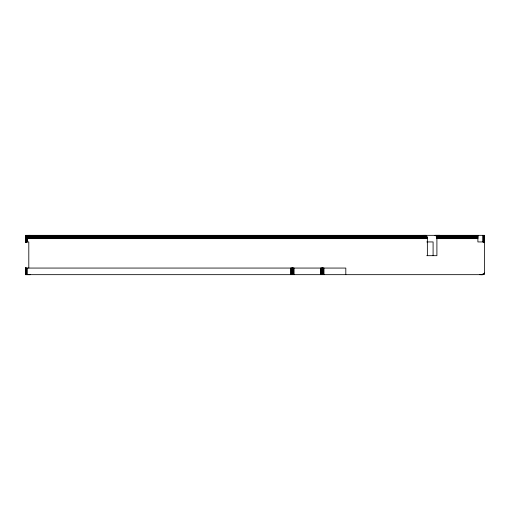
<?xml version="1.0" encoding="UTF-8"?>
<svg xmlns="http://www.w3.org/2000/svg" width="510" height="510" viewBox="0 0 510 510"><rect width="100%" height="100%" fill="white"/><g stroke="black" fill="none" stroke-linecap="round" stroke-linejoin="round"><path stroke-width="0.76" d="M25.761 271.881L25.666 268.062L25.5 274.227M28.802 268.062L28.802 241.938L25.5 241.938L25.5 235.773L426.156 235.55L427.354 238.17L427.374 255.682M26.195 237.239L26.654 237.928L26.437 241.938L26.195 237.239L422.643 237.258L427.087 236.889L30.23 236.844L25.984 236.908L26.125 241.938L25.984 236.908L25.538 236.009L30.23 235.856L426.577 235.945L25.538 236.009L25.538 241.938L25.647 236.289L30.23 236.136M30.23 236.468L25.647 236.289L25.666 241.938L25.793 236.589L30.23 236.468L426.94 236.532L422.643 236.844L422.643 235.365L425.467 235.333L426.156 235.55L25.5 235.441L30.211 235.333M26.902 238.278L27.151 241.938L26.902 238.278L26.781 241.938L26.654 237.928L30.23 237.705L427.297 237.717L422.643 238.164L26.902 238.278L26.654 237.928L30.23 238.164L30.23 237.258L34.967 236.844M482.849 235.333L482.849 241.938L484.137 242.556L484.5 243.589L484.5 273.016L484.015 274.182L482.849 274.667L25.5 274.667L25.5 268.062L345.812 268.062L345.812 274.667M484.462 273.385L483.219 274.629L479.763 274.635C481.23 274.654 484.379 275.362 484.5 273.016M25.793 273.411L25.647 273.711L25.538 268.062L25.538 273.991L25.5 268.062M30.23 238.164L27.151 238.635L427.374 238.635M422.643 237.705L427.208 237.29L422.643 237.258M26.437 241.938L26.418 237.583L30.23 237.258L25.984 236.908L25.863 241.938L25.793 236.589L30.23 236.844L30.23 235.467L25.5 235.582L30.23 235.626M422.643 236.468L426.768 236.213L422.643 236.136M482.6 274.246L484.015 274.182L482.6 274.17M422.643 235.856L426.373 235.722L422.643 235.626M477.895 235.626L435.903 235.722L434.998 235.333M439.767 235.856L435.903 235.722L477.895 235.856M439.767 236.136L436.107 235.945L477.895 236.136M477.895 235.467L435.687 235.55L439.767 235.626M439.767 236.468L436.299 236.213L477.895 236.468M477.895 236.844L436.471 236.532L436.738 237.29L439.767 237.258L439.767 235.365L435.464 235.429L439.767 235.467M439.767 236.844L436.617 236.889L439.767 237.258L477.895 237.258M422.643 235.467L425.697 235.352M439.767 235.333L435.234 235.352L439.767 235.365M439.767 237.705L436.834 237.717L436.738 237.29L439.767 237.705L477.895 237.705M439.767 238.164L436.834 237.717L436.885 238.17L477.895 238.164M30.237 274.635L25.5 274.641L30.217 274.667M482.46 274.367L483.805 274.361M436.885 238.17L436.904 238.635L477.895 238.635M426.8 241.938L433.092 241.938L433.092 255.682M426.736 255.682L436.904 255.682L436.904 238.635M422.643 238.164L427.354 238.17M25.5 235.773L30.23 235.856M26.418 237.583L30.23 237.705M484.462 235.333L484.462 241.938M484.334 235.333L484.334 241.938M484.137 235.333L484.137 241.938M483.875 235.333L483.875 241.938M483.563 235.333L483.563 241.938M483.219 235.333L483.219 241.938M477.895 235.333L477.895 241.938L484.5 241.938L484.5 235.333L25.5 235.333L25.5 241.938M323.977 268.062L323.977 274.667M323.614 268.062L323.614 274.667M323.263 268.062L323.263 274.667M322.951 268.062L322.951 274.667M322.69 268.062L322.69 274.667M322.492 268.062L322.492 274.667M322.326 268.062L322.326 274.667M322.288 268.062L322.288 274.667M322.167 268.062L322.167 274.667M321.969 268.062L321.969 274.667M321.708 268.062L321.708 274.667M321.396 268.062L321.396 274.667M321.045 268.062L321.045 274.667M320.675 268.062L320.675 274.667M294.028 268.062L294.028 274.667M293.664 268.062L293.664 274.667M293.314 268.062L293.314 274.667M293.001 268.062L293.001 274.667M292.74 268.062L292.74 274.667M292.542 268.062L292.542 274.667M292.421 268.062L292.377 274.667L292.338 268.062M292.217 268.062L292.217 274.667M292.02 268.062L292.02 274.667M291.758 268.062L291.758 274.667M291.446 268.062L291.446 274.667M291.095 268.062L291.095 274.667M290.726 268.062L290.726 274.667M27.151 268.062L27.151 274.667M26.781 268.062L26.781 274.667M26.437 268.062L26.437 274.667M26.125 268.062L26.125 274.667M25.863 268.062L25.863 274.667M25.666 235.333L25.666 241.938M25.666 268.062L25.666 274.667"/></g></svg>
